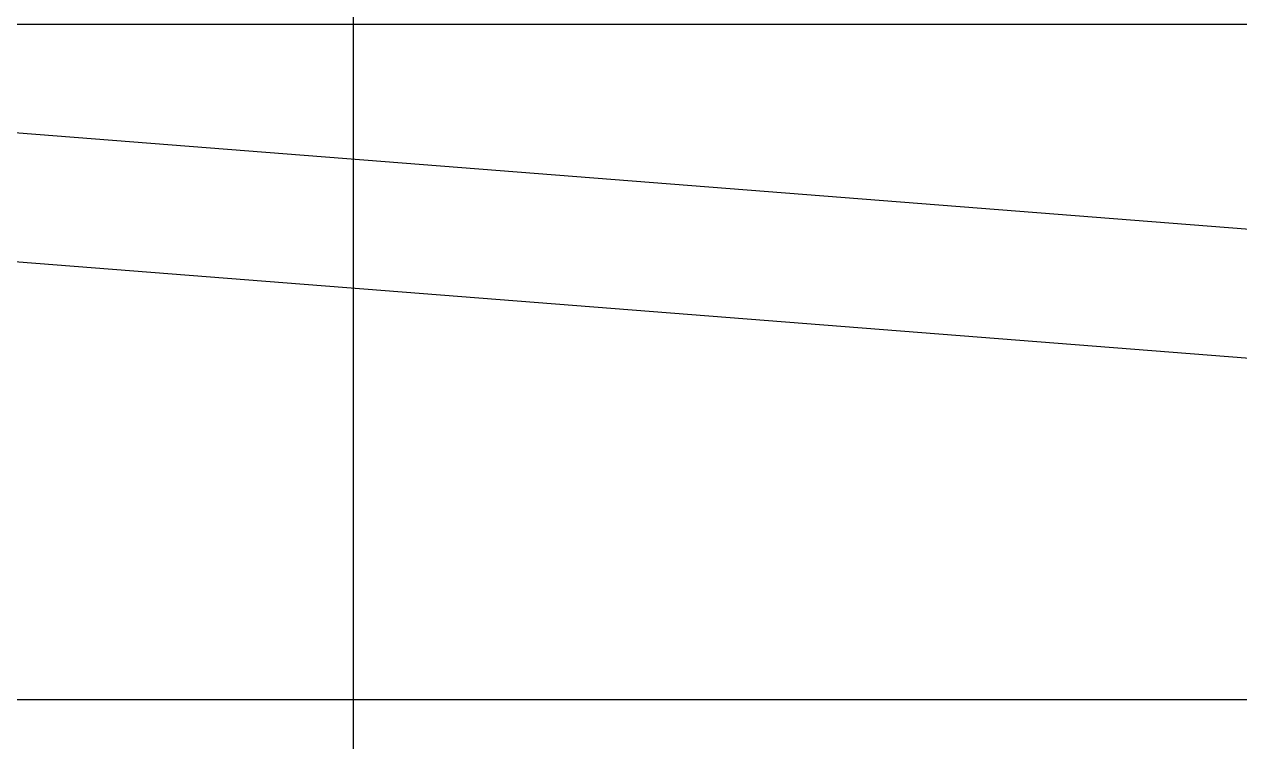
# Model space of a CAD drawing. Header units: inches. Extents: x -6 to 158, y 10 to 161.
# Drawn here: x 65.731 to 67.947, y 19.965 to 21.273 of the extents above; entities that cross this region are included whole.
import ezdxf

# ---------------------------------------------------------------- set-up
doc = ezdxf.new("R2010")
doc.units = ezdxf.units.IN
doc.header["$MEASUREMENT"] = 0
doc.linetypes.add('Center', pattern=[40, 10, -5, 20, -5])
for name, color, linetype in [('3', 3, 'Continuous'), ('6', 6, 'Continuous'), ('LCorte', 5, 'Center')]:
    doc.layers.add(name, color=color, linetype=linetype)

msp = doc.modelspace()

# ---------------------------------------------------------------- linework, layer by layer
at = {"layer": '3'}
for p, q in [((59.0272, 21.5981), (75.9315, 20.2764)), ((75.9315, 20.0407), (59.0272, 21.3624)), ((68.0172, 21.2726), (63.4423, 21.2726))]:
    msp.add_line(p, q, dxfattribs=at)
at = {"layer": '6'}
msp.add_line((75.9505, 20.0414), (59.0272, 20.0414), dxfattribs=at)
at = {"layer": 'LCorte'}
msp.add_line((66.3317, 12.5511), (66.3317, 23.6717), dxfattribs=at)

doc.saveas('drawing.dxf')
